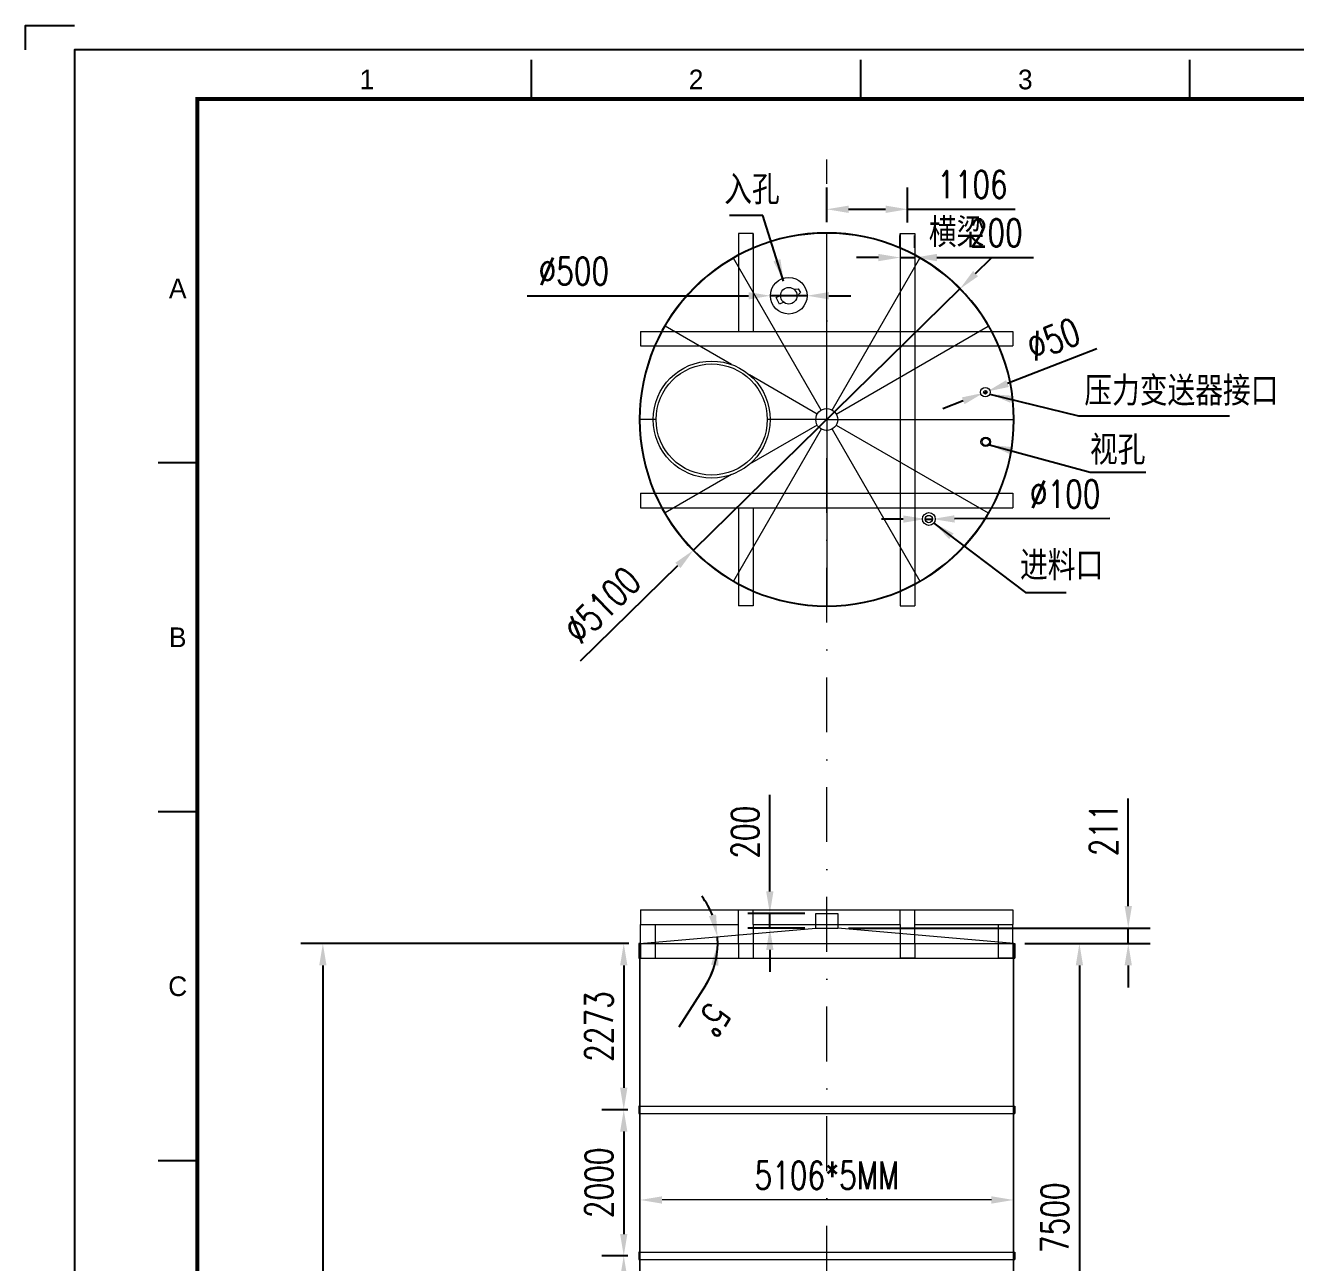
# Model space of a CAD drawing. Extents: x -1260320 to -915870, y -314911 to -145307.
# Drawn here: x -1177567 to -1160196, y -290902 to -273986 of the extents above; entities that cross this region are included whole.
import ezdxf
from ezdxf.enums import TextEntityAlignment as Align

# ---------------------------------------------------------------- set-up
doc = ezdxf.new("R2010")
doc.units = 0
doc.header["$LTSCALE"] = 1500
doc.header["$MEASUREMENT"] = 0
doc.header["$PDMODE"] = 1
doc.header["$PDSIZE"] = 50
doc.linetypes.add('DASHDOT', pattern=[1, 0.5, -0.25, 0, -0.25])
doc.layers.get('0').update_dxf_attribs({"color": 3, "linetype": 'CONTINUOUS'})
doc.layers.get('DEFPOINTS').update_dxf_attribs({"linetype": 'CONTINUOUS'})
for name, color, linetype in [('008_EQUIP', 1, 'CONTINUOUS'), ('_TCC_NET_BORDER', 7, 'CONTINUOUS'), ('粗实线', 7, 'CONTINUOUS')]:
    doc.layers.add(name, color=color, linetype=linetype)
doc.styles.add('_TCC_NET_FSHZ_D_W1', font='tcc_comp', dxfattribs={"bigfont": 'tcc_chin'})
doc.styles.add('_TCC_NET_FSHZ_S_W075', font='tcc_simp', dxfattribs={"width": 0.75, "bigfont": 'tcc_hzdx'})
doc.styles.add('HZ2', font='tcc_simp', dxfattribs={"height": 2.5, "bigfont": 'tcc_hzdx'})
doc.styles.add('ROMANS', font='romans', dxfattribs={"width": 0.75})
doc.dimstyles.get("Standard").update_dxf_attribs({"dimscale": 150, "dimtxt": 2.5, "dimasz": 2, "dimexe": 2, "dimexo": 1, "dimgap": 1, "dimtad": 1, "dimdec": 0, "dimzin": 0, "dimdsep": 46, "dimtxsty": 'ROMANS', "dimcen": 0.09, "dimadec": 0, "dimazin": 0, "dimtfac": 1, "dimtdec": 4, "dimtmove": 0, "dimatfit": 3, "dimfxl": 0, "dimtolj": 1, "dimtzin": 0, "dimarcsym": 0})

# ---------------------------------------------------------------- blocks, each defined once
blk = doc.blocks.new('*D189')
at = {"layer": '008_EQUIP', "color": 0, "lineweight": -2}
for p, q in [((-1166608, -276675), (-1166608, -276200)), ((-1165502, -276679), (-1165502, -276200)), ((-1166308, -276500), (-1165802, -276500)), ((-1165502, -276500), (-1164031, -276500))]:
    blk.add_line(p, q, dxfattribs=at)
at = {"layer": '008_EQUIP', "color": 0}
for points in [[(-1166308, -276450), (-1166308, -276550), (-1166608, -276500)], [(-1165802, -276450), (-1165802, -276550), (-1165502, -276500)]]:
    blk.add_solid(points, dxfattribs=at)
at = {"layer": 'DEFPOINTS', "color": 0}
for p in [(-1165502, -276500), (-1166608, -276825), (-1165502, -276829)]:
    blk.add_point(p, dxfattribs=at)
at = {"layer": '008_EQUIP', "color": 0, "lineweight": 15, "insert": (-1164616, -276162), "char_height": 375, "attachment_point": 5, "style": 'ROMANS'}
blk.add_mtext('\\A1;1106', dxfattribs=at)
blk = doc.blocks.new('*D192')
at = {"layer": '008_EQUIP', "color": 0, "lineweight": -2}
for p, q in [((-1169316, -286539), (-1169684, -286539)), ((-1169384, -286839), (-1169384, -288512)), ((-1169330, -288812), (-1169684, -288812))]:
    blk.add_line(p, q, dxfattribs=at)
at = {"layer": '008_EQUIP', "color": 0}
for points in [[(-1169434, -286839), (-1169334, -286839), (-1169384, -286539)], [(-1169434, -288512), (-1169334, -288512), (-1169384, -288812)]]:
    blk.add_solid(points, dxfattribs=at)
at = {"layer": 'DEFPOINTS', "color": 0}
for p in [(-1169166, -286539), (-1169384, -288812), (-1169180, -288812)]:
    blk.add_point(p, dxfattribs=at)
at = {"layer": '008_EQUIP', "color": 0, "lineweight": 15, "insert": (-1169722, -287675), "char_height": 375, "attachment_point": 5, "rotation": 90, "style": 'ROMANS'}
blk.add_mtext('\\A1;2273', dxfattribs=at)
blk = doc.blocks.new('*D201')
at = {"layer": '008_EQUIP', "color": 0, "lineweight": -2}
for p, q in [((-1169330, -288812), (-1169684, -288812)), ((-1169384, -289112), (-1169384, -290512)), ((-1169330, -290812), (-1169684, -290812))]:
    blk.add_line(p, q, dxfattribs=at)
at = {"layer": '008_EQUIP', "color": 0}
for points in [[(-1169434, -289112), (-1169334, -289112), (-1169384, -288812)], [(-1169434, -290512), (-1169334, -290512), (-1169384, -290812)]]:
    blk.add_solid(points, dxfattribs=at)
at = {"layer": 'DEFPOINTS', "color": 0}
for p in [(-1169180, -288812), (-1169384, -290812), (-1169180, -290812)]:
    blk.add_point(p, dxfattribs=at)
at = {"layer": '008_EQUIP', "color": 0, "lineweight": 15, "insert": (-1169722, -289812), "char_height": 375, "attachment_point": 5, "rotation": 90, "style": 'ROMANS'}
blk.add_mtext('\\A1;2000', dxfattribs=at)
blk = doc.blocks.new('*D202')
at = {"layer": '008_EQUIP', "color": 0, "lineweight": -2}
for p, q in [((-1169330, -290812), (-1169684, -290812)), ((-1169384, -291112), (-1169384, -292512)), ((-1169330, -292812), (-1169684, -292812))]:
    blk.add_line(p, q, dxfattribs=at)
at = {"layer": '008_EQUIP', "color": 0}
for points in [[(-1169434, -291112), (-1169334, -291112), (-1169384, -290812)], [(-1169434, -292512), (-1169334, -292512), (-1169384, -292812)]]:
    blk.add_solid(points, dxfattribs=at)
at = {"layer": 'DEFPOINTS', "color": 0}
for p in [(-1169180, -290812), (-1169384, -292812), (-1169180, -292812)]:
    blk.add_point(p, dxfattribs=at)
at = {"layer": '008_EQUIP', "color": 0, "lineweight": 15, "insert": (-1169722, -291812), "char_height": 375, "attachment_point": 5, "rotation": 90, "style": 'ROMANS'}
blk.add_mtext('\\A1;2000', dxfattribs=at)
blk = doc.blocks.new('*D207')
at = {"layer": '008_EQUIP', "color": 0, "lineweight": -2}
for p, q in [((-1163886, -286539), (-1162852, -286539)), ((-1163152, -286839), (-1163152, -293739)), ((-1163906, -294039), (-1162852, -294039))]:
    blk.add_line(p, q, dxfattribs=at)
at = {"layer": '008_EQUIP', "color": 0}
for points in [[(-1163202, -286839), (-1163102, -286839), (-1163152, -286539)], [(-1163202, -293739), (-1163102, -293739), (-1163152, -294039)]]:
    blk.add_solid(points, dxfattribs=at)
at = {"layer": 'DEFPOINTS', "color": 0}
for p in [(-1164036, -286539), (-1164056, -294039), (-1163152, -294039)]:
    blk.add_point(p, dxfattribs=at)
at = {"layer": '008_EQUIP', "color": 0, "lineweight": 15, "insert": (-1163490, -290289), "char_height": 375, "attachment_point": 5, "rotation": 90, "style": 'ROMANS'}
blk.add_mtext('\\A1;7500', dxfattribs=at)
blk = doc.blocks.new('*D208')
at = {"layer": '008_EQUIP', "color": 0, "lineweight": -2}
for p, q in [((-1162484, -286028), (-1162484, -284558)), ((-1166308, -286328), (-1162184, -286328)), ((-1162484, -286539), (-1162484, -286328)), ((-1163900, -286539), (-1162184, -286539)), ((-1162484, -286839), (-1162484, -287139))]:
    blk.add_line(p, q, dxfattribs=at)
at = {"layer": '008_EQUIP', "color": 0}
for points in [[(-1162534, -286028), (-1162434, -286028), (-1162484, -286328)], [(-1162534, -286839), (-1162434, -286839), (-1162484, -286539)]]:
    blk.add_solid(points, dxfattribs=at)
at = {"layer": 'DEFPOINTS', "color": 0}
for p in [(-1166458, -286328), (-1164050, -286539), (-1162484, -286539)]:
    blk.add_point(p, dxfattribs=at)
at = {"layer": '008_EQUIP', "color": 0, "lineweight": 15, "insert": (-1162821, -284983), "char_height": 375, "attachment_point": 5, "rotation": 90, "style": 'ROMANS'}
blk.add_mtext('\\A1;211', dxfattribs=at)
blk = doc.blocks.new('*D215')
at = {"layer": '008_EQUIP', "color": 0, "lineweight": -2}
blk.add_line((-1168267, -287115), (-1168631, -287683), dxfattribs=at)
for start, end in [(21.1562, 37.3124), (0, 5), (327.3547, 0), (327.6876, 343.8438)]:
    blk.add_arc((-1169166, -286539), 1067, start, end, dxfattribs=at)
at = {"layer": '008_EQUIP', "color": 0}
for points in [[(-1168121, -286142), (-1168219, -286165), (-1168102, -286446)], [(-1168190, -286829), (-1168091, -286843), (-1168098, -286539)]]:
    blk.add_solid(points, dxfattribs=at)
at = {"layer": 'DEFPOINTS', "color": 0}
for p in [(-1166758, -286328), (-1169166, -286539), (-1169166, -286539), (-1168100, -286477), (-1164050, -286539)]:
    blk.add_point(p, dxfattribs=at)
at = {"layer": '008_EQUIP', "color": 0, "lineweight": 15, "insert": (-1168165, -287581), "char_height": 375, "attachment_point": 5, "rotation": 237.3547, "style": 'ROMANS'}
blk.add_mtext('\\A1;5°', dxfattribs=at)
blk = doc.blocks.new('*D216')
at = {"layer": '008_EQUIP', "color": 0, "lineweight": -2}
for p, q in [((-1169316, -286539), (-1173799, -286539)), ((-1173499, -286839), (-1173499, -308389)), ((-1169316, -308689), (-1173799, -308689))]:
    blk.add_line(p, q, dxfattribs=at)
at = {"layer": '008_EQUIP', "color": 0}
for points in [[(-1173549, -286839), (-1173449, -286839), (-1173499, -286539)], [(-1173549, -308389), (-1173449, -308389), (-1173499, -308689)]]:
    blk.add_solid(points, dxfattribs=at)
at = {"layer": 'DEFPOINTS', "color": 0}
for p in [(-1169166, -286539), (-1173499, -308689), (-1169166, -308689)]:
    blk.add_point(p, dxfattribs=at)
at = {"layer": '008_EQUIP', "color": 0, "lineweight": 15, "insert": (-1173836, -297614), "char_height": 375, "attachment_point": 5, "rotation": 90, "style": 'ROMANS'}
blk.add_mtext('\\A1;22150', dxfattribs=at)
blk = doc.blocks.new('*D217')
at = {"layer": '008_EQUIP', "color": 0, "lineweight": -2}
for p, q in [((-1167386, -285828), (-1167386, -284505)), ((-1166908, -286128), (-1167686, -286128)), ((-1167386, -286328), (-1167386, -286128)), ((-1166908, -286328), (-1167686, -286328)), ((-1167386, -286628), (-1167386, -286928))]:
    blk.add_line(p, q, dxfattribs=at)
at = {"layer": '008_EQUIP', "color": 0}
for points in [[(-1167436, -285828), (-1167336, -285828), (-1167386, -286128)], [(-1167436, -286628), (-1167336, -286628), (-1167386, -286328)]]:
    blk.add_solid(points, dxfattribs=at)
at = {"layer": 'DEFPOINTS', "color": 0}
for p in [(-1166758, -286128), (-1167386, -286328), (-1166758, -286328)]:
    blk.add_point(p, dxfattribs=at)
at = {"layer": '008_EQUIP', "color": 0, "lineweight": 15, "insert": (-1167724, -285017), "char_height": 375, "attachment_point": 5, "rotation": 90, "style": 'ROMANS'}
blk.add_mtext('\\A1;200', dxfattribs=at)
blk = doc.blocks.new('_TCCDWGBORDER01H2A100841X594')
at = {"color": 7, "linetype": 'Continuous'}
for p, q in [((93, 584), (93, 592)), ((160, 584), (160, 592)), ((227, 584), (227, 592)), ((25, 510), (17, 510)), ((25, 439), (17, 439)), ((25, 368), (17, 368))]:
    blk.add_line(p, q, dxfattribs=at)
blk.add_lwpolyline([(-10, 594), (-10, 599), (0, 599)], dxfattribs=at)
blk.add_lwpolyline([(0, 0), (841, 0), (841, 594), (0, 594)], close=True, dxfattribs=at)
at = {"color": 4, "linetype": 'Continuous', "const_width": 0.8}
blk.add_lwpolyline([(25, 10), (831, 10), (831, 584), (25, 584)], close=True, dxfattribs=at)
at = {"color": 7, "style": '_TCC_NET_FSHZ_D_W1'}
for s, p in [('1', (59.5, 588)), ('2', (126.5, 588)), ('3', (193.5, 588)), ('A', (21, 545.5)), ('B', (21, 474.5)), ('C', (21, 403.5))]:
    blk.add_text(s, height=4, dxfattribs=at).set_placement(p, align=Align.MIDDLE_CENTER)
at = {"color": 1, "style": '_TCC_NET_FSHZ_S_W075', "flags": 8}
blk.add_attdef('FILE_NAME', (-6, 0), '', height=4, rotation=90, dxfattribs=at)
blk.add_attdef('USER_NAME', (0, -10), '', height=4, dxfattribs=at)
at = {"color": 1, "style": '_TCC_NET_FSHZ_S_W075', "flags": 9}
blk.add_attdef('BORDER_SIZE', text='', height=4, dxfattribs=at).set_placement((841, -10), align=Align.RIGHT)
blk = doc.blocks.new('*D287')
at = {"layer": '008_EQUIP', "color": 0, "lineweight": -2}
for p, q in [((-1164572, -277380), (-1164358, -277170)), ((-1164787, -277590), (-1168429, -281160)), ((-1169975, -282676), (-1168643, -281370))]:
    blk.add_line(p, q, dxfattribs=at)
at = {"layer": '008_EQUIP', "color": 0}
for points in [[(-1164607, -277344), (-1164537, -277416), (-1164787, -277590)], [(-1168678, -281334), (-1168608, -281406), (-1168429, -281160)]]:
    blk.add_solid(points, dxfattribs=at)
at = {"layer": 'DEFPOINTS', "color": 0}
for p in [(-1164787, -277590), (-1168429, -281160)]:
    blk.add_point(p, dxfattribs=at)
at = {"layer": '008_EQUIP', "color": 0, "lineweight": 15, "insert": (-1169679, -281913), "char_height": 375, "attachment_point": 5, "rotation": 44.4274, "style": 'ROMANS'}
blk.add_mtext('\\A1;∅5100', dxfattribs=at)
blk = doc.blocks.new('*D288')
at = {"layer": '008_EQUIP', "color": 0, "lineweight": -2}
for p, q in [((-1162915, -278408), (-1164136, -278883)), ((-1164741, -279119), (-1165021, -279228)), ((-1164462, -279010), (-1164415, -278992))]:
    blk.add_line(p, q, dxfattribs=at)
at = {"layer": '008_EQUIP', "color": 0}
for points in [[(-1164154, -278837), (-1164117, -278930), (-1164415, -278992)], [(-1164759, -279072), (-1164723, -279165), (-1164462, -279010)]]:
    blk.add_solid(points, dxfattribs=at)
at = {"layer": 'DEFPOINTS', "color": 0}
for p in [(-1164462, -279010), (-1164415, -278992)]:
    blk.add_point(p, dxfattribs=at)
at = {"layer": '008_EQUIP', "color": 0, "lineweight": 15, "insert": (-1163508, -278277), "char_height": 375, "attachment_point": 5, "rotation": 21.2697, "style": 'ROMANS'}
blk.add_mtext('\\A1;∅50', dxfattribs=at)
blk = doc.blocks.new('*D289')
at = {"layer": '008_EQUIP', "color": 0, "lineweight": -2}
for p, q in [((-1165561, -280736), (-1165861, -280736)), ((-1165261, -280735), (-1165160, -280735)), ((-1162736, -280730), (-1164860, -280734))]:
    blk.add_line(p, q, dxfattribs=at)
at = {"layer": '008_EQUIP', "color": 0}
for points in [[(-1165561, -280686), (-1165561, -280786), (-1165261, -280735)], [(-1164861, -280684), (-1164860, -280784), (-1165160, -280735)]]:
    blk.add_solid(points, dxfattribs=at)
at = {"layer": 'DEFPOINTS', "color": 0}
for p in [(-1165261, -280735), (-1165160, -280735)]:
    blk.add_point(p, dxfattribs=at)
at = {"layer": '008_EQUIP', "color": 0, "lineweight": 15, "insert": (-1163348, -280394), "char_height": 375, "attachment_point": 5, "rotation": 0.1192, "style": 'ROMANS'}
blk.add_mtext('\\A1;∅100', dxfattribs=at)
blk = doc.blocks.new('*D290')
at = {"layer": '008_EQUIP', "color": 0, "lineweight": -2}
for p, q in [((-1170706, -277684), (-1167677, -277683)), ((-1166877, -277682), (-1167377, -277682)), ((-1166577, -277682), (-1166277, -277682))]:
    blk.add_line(p, q, dxfattribs=at)
at = {"layer": '008_EQUIP', "color": 0}
for points in [[(-1167677, -277633), (-1167677, -277733), (-1167377, -277682)], [(-1166577, -277632), (-1166577, -277732), (-1166877, -277682)]]:
    blk.add_solid(points, dxfattribs=at)
at = {"layer": 'DEFPOINTS', "color": 0}
for p in [(-1167377, -277682), (-1166877, -277682)]:
    blk.add_point(p, dxfattribs=at)
at = {"layer": '008_EQUIP', "color": 0, "lineweight": 15, "insert": (-1170067, -277346), "char_height": 375, "attachment_point": 5, "rotation": 0.0254, "style": 'ROMANS'}
blk.add_mtext('\\A1;∅500', dxfattribs=at)
blk = doc.blocks.new('*D291')
at = {"layer": '008_EQUIP', "color": 0, "lineweight": -2}
for p, q in [((-1165602, -277026), (-1165602, -276860)), ((-1165402, -277026), (-1165402, -276860)), ((-1165902, -277160), (-1166202, -277160)), ((-1165602, -277160), (-1165402, -277160)), ((-1165102, -277160), (-1163778, -277160))]:
    blk.add_line(p, q, dxfattribs=at)
at = {"layer": '008_EQUIP', "color": 0}
for points in [[(-1165902, -277110), (-1165902, -277210), (-1165602, -277160)], [(-1165102, -277110), (-1165102, -277210), (-1165402, -277160)]]:
    blk.add_solid(points, dxfattribs=at)
at = {"layer": 'DEFPOINTS', "color": 0}
for p in [(-1165602, -277176), (-1165402, -277160), (-1165402, -277176)]:
    blk.add_point(p, dxfattribs=at)
at = {"layer": '008_EQUIP', "color": 0, "lineweight": 15, "insert": (-1164290, -276822), "char_height": 375, "attachment_point": 5, "style": 'ROMANS'}
blk.add_mtext('\\A1;200', dxfattribs=at)

msp = doc.modelspace()

# ---------------------------------------------------------------- linework, layer by layer
at = {"layer": '008_EQUIP', "linetype": 'DASHDOT', "lineweight": 15}
msp.add_line((-1166607.626, -310652.9), (-1166607.626, -275818), dxfattribs=at)
at = {"layer": '008_EQUIP', "color": 4, "lineweight": 15}
for p, q in [((-1167813.626, -276829.145), (-1167813.626, -278169.04)), ((-1167613.626, -276829.145), (-1167813.626, -276829.145)), ((-1167613.626, -276829.145), (-1167613.626, -278169.04)), ((-1165601.626, -276829.145), (-1165601.626, -281920.934)), ((-1165601.626, -276829.145), (-1165401.626, -276829.145)), ((-1165401.626, -276829.145), (-1165401.626, -281920.934)), ((-1169153.521, -278169.04), (-1164061.732, -278169.04)), ((-1164061.732, -278169.04), (-1164061.732, -278369.04)), ((-1169153.521, -278369.04), (-1164061.732, -278369.04)), ((-1169153.521, -280381.04), (-1164061.732, -280381.04)), ((-1164061.732, -280381.04), (-1164061.732, -280581.04)), ((-1169153.521, -280581.04), (-1164061.732, -280581.04)), ((-1167813.626, -280581.04), (-1167813.626, -281920.934)), ((-1167613.626, -280581.04), (-1167613.626, -281920.934)), ((-1167613.626, -281920.934), (-1167813.626, -281920.934)), ((-1165601.626, -281920.934), (-1165401.626, -281920.934)), ((-1169153.521, -286078.795), (-1164061.732, -286078.795)), ((-1169153.521, -286078.795), (-1169153.521, -286278.795)), ((-1167813.626, -286278.795), (-1167813.626, -286078.795)), ((-1167613.626, -286278.795), (-1167613.626, -286078.795)), ((-1165601.626, -286278.795), (-1165601.626, -286078.795)), ((-1165401.626, -286278.795), (-1165401.626, -286078.795)), ((-1164061.732, -286078.795), (-1164061.732, -286278.795)), ((-1169153.521, -286278.795), (-1167813.626, -286278.795)), ((-1169153.521, -286538.795), (-1169153.521, -286278.795)), ((-1169153.521, -286278.795), (-1168953.521, -286278.795)), ((-1168953.521, -286278.795), (-1168953.521, -286738.795)), ((-1167813.626, -286538.795), (-1167813.626, -286278.795)), ((-1167613.626, -286278.795), (-1165601.626, -286278.795)), ((-1167613.626, -286278.795), (-1167613.626, -286738.795)), ((-1165601.626, -286278.795), (-1165601.626, -286738.795)), ((-1165401.626, -286278.795), (-1164061.732, -286278.795)), ((-1165401.626, -286538.795), (-1165401.626, -286278.795)), ((-1164261.732, -286278.795), (-1164261.732, -286738.795)), ((-1164061.732, -286538.795), (-1164061.732, -286278.795)), ((-1169153.521, -286538.795), (-1169153.521, -286738.795)), ((-1167813.626, -286538.795), (-1167813.626, -286738.795)), ((-1165401.626, -286538.795), (-1165401.626, -286738.795)), ((-1169153.521, -286738.795), (-1168953.521, -286738.795)), ((-1167813.626, -286738.795), (-1167613.626, -286738.795)), ((-1165401.626, -286738.795), (-1165601.626, -286738.795)), ((-1164061.732, -286738.795), (-1164261.732, -286738.795))]:
    msp.add_line(p, q, dxfattribs=at)
at = {"layer": '008_EQUIP', "color": 3, "lineweight": 15}
for p, q in [((-1167613.626, -277029.145), (-1167613.626, -276829.145)), ((-1165601.626, -277029.145), (-1165601.626, -276829.145)), ((-1169153.521, -278169.04), (-1169153.521, -278369.04)), ((-1169153.521, -280381.04), (-1169153.521, -280581.04)), ((-1164061.732, -286538.795), (-1164061.732, -286738.795))]:
    msp.add_line(p, q, dxfattribs=at)
at = {"layer": '008_EQUIP', "color": 0, "lineweight": 15}
for p, q in [((-1166607.626, -279375.04), (-1166607.626, -276825.04)), ((-1166682.626, -279245.136), (-1167882.626, -277166.675)), ((-1166532.626, -279245.136), (-1165332.626, -277166.675)), ((-1167912.179, -278621.856), (-1168815.991, -278100.04)), ((-1166477.723, -279300.04), (-1164399.262, -278100.04)), ((-1166737.53, -279300.04), (-1167664.386, -278764.919)), ((-1168941.834, -279375.04), (-1169157.626, -279375.04)), ((-1166682.626, -279504.943), (-1167882.626, -281583.404)), ((-1166737.53, -279450.04), (-1167664.386, -279985.16)), ((-1166607.626, -279375.04), (-1167421.834, -279375.04)), ((-1166607.626, -279375.04), (-1164057.626, -279375.04)), ((-1166607.626, -279375.04), (-1166607.626, -281925.04)), ((-1166532.626, -279504.943), (-1165332.626, -281583.404)), ((-1166477.723, -279450.04), (-1164399.262, -280650.04)), ((-1167912.179, -280128.224), (-1168815.991, -280650.04)), ((-1166757.628, -286328.123), (-1166757.628, -286128.123)), ((-1166757.628, -286128.123), (-1166457.628, -286128.123)), ((-1166457.628, -286128.123), (-1166457.625, -286328.123)), ((-1166757.628, -286328.123), (-1166457.625, -286328.123)), ((-1169165.626, -288761.795), (-1169179.626, -288761.795)), ((-1169179.626, -288761.795), (-1169179.626, -288861.795)), ((-1169179.626, -288761.795), (-1164035.626, -288761.795)), ((-1169165.626, -288761.795), (-1169179.626, -288775.795)), ((-1169165.626, -288769.76), (-1169179.626, -288783.76)), ((-1169165.626, -288777.724), (-1169179.626, -288791.724)), ((-1169165.626, -288785.689), (-1169179.626, -288799.689)), ((-1169165.626, -288793.654), (-1169179.626, -288807.654)), ((-1169165.626, -288801.618), (-1169179.626, -288815.618)), ((-1169165.626, -288809.583), (-1169179.626, -288823.583)), ((-1169165.626, -288817.547), (-1169179.626, -288831.547)), ((-1169165.626, -288825.512), (-1169179.626, -288839.512)), ((-1169165.626, -288833.476), (-1169179.626, -288847.476)), ((-1169165.626, -288841.441), (-1169179.626, -288855.441)), ((-1169179.626, -288861.795), (-1169165.626, -288861.795)), ((-1169165.626, -288849.406), (-1169178.016, -288861.795)), ((-1169165.626, -288861.795), (-1169165.626, -288761.795)), ((-1169165.626, -288861.795), (-1164035.626, -288861.795)), ((-1164049.626, -288861.795), (-1164049.626, -288761.795)), ((-1164049.626, -288761.795), (-1164035.626, -288761.795)), ((-1164049.626, -288861.795), (-1164049.626, -288761.795)), ((-1164049.626, -288761.795), (-1164035.626, -288761.795)), ((-1164035.626, -288761.795), (-1164049.626, -288775.795)), ((-1164035.626, -288769.76), (-1164049.626, -288783.76)), ((-1164035.626, -288777.724), (-1164049.626, -288791.724)), ((-1164035.626, -288785.689), (-1164049.626, -288799.689)), ((-1164035.626, -288793.654), (-1164049.626, -288807.654)), ((-1164035.626, -288801.618), (-1164049.626, -288815.618)), ((-1164035.626, -288809.583), (-1164049.626, -288823.583)), ((-1164035.626, -288817.547), (-1164049.626, -288831.547)), ((-1164035.626, -288825.512), (-1164049.626, -288839.512)), ((-1164035.626, -288833.476), (-1164049.626, -288847.476)), ((-1164035.626, -288841.441), (-1164049.626, -288855.441)), ((-1164035.626, -288861.795), (-1164049.626, -288861.795)), ((-1164035.626, -288861.795), (-1164049.626, -288861.795)), ((-1164035.626, -288849.406), (-1164048.016, -288861.795)), ((-1164035.626, -288761.795), (-1164035.626, -288861.795)), ((-1164035.626, -288761.795), (-1164035.626, -288861.795)), ((-1169160.626, -290138.795), (-1169160.626, -289746.207)), ((-1164054.626, -290138.795), (-1164054.626, -289746.207)), ((-1164354.626, -290046.207), (-1168860.626, -290046.207)), ((-1169165.626, -290761.795), (-1169179.626, -290761.795)), ((-1169179.626, -290761.795), (-1169179.626, -290861.795)), ((-1169179.626, -290761.795), (-1164035.626, -290761.795)), ((-1169165.626, -290761.795), (-1169179.626, -290775.795)), ((-1169165.626, -290769.76), (-1169179.626, -290783.76)), ((-1169165.626, -290777.724), (-1169179.626, -290791.724)), ((-1169165.626, -290785.689), (-1169179.626, -290799.689)), ((-1169165.626, -290793.654), (-1169179.626, -290807.654)), ((-1169165.626, -290861.795), (-1169165.626, -290761.795)), ((-1164049.626, -290861.795), (-1164049.626, -290761.795)), ((-1164049.626, -290761.795), (-1164035.626, -290761.795)), ((-1164049.626, -290861.795), (-1164049.626, -290761.795)), ((-1164049.626, -290761.795), (-1164035.626, -290761.795)), ((-1164035.626, -290761.795), (-1164049.626, -290775.795)), ((-1164035.626, -290769.76), (-1164049.626, -290783.76)), ((-1164035.626, -290777.724), (-1164049.626, -290791.724)), ((-1164035.626, -290785.689), (-1164049.626, -290799.689)), ((-1164035.626, -290793.654), (-1164049.626, -290807.654)), ((-1164035.626, -290761.795), (-1164035.626, -290861.795)), ((-1164035.626, -290761.795), (-1164035.626, -290861.795)), ((-1169165.626, -290801.618), (-1169179.626, -290815.618)), ((-1169165.626, -290809.583), (-1169179.626, -290823.583)), ((-1169165.626, -290817.547), (-1169179.626, -290831.547)), ((-1169165.626, -290825.512), (-1169179.626, -290839.512)), ((-1169165.626, -290833.476), (-1169179.626, -290847.476)), ((-1169165.626, -290841.441), (-1169179.626, -290855.441)), ((-1169179.626, -290861.795), (-1169165.626, -290861.795)), ((-1169165.626, -290849.406), (-1169178.016, -290861.795)), ((-1169165.626, -290861.795), (-1164035.626, -290861.795)), ((-1164035.626, -290801.618), (-1164049.626, -290815.618)), ((-1164035.626, -290809.583), (-1164049.626, -290823.583)), ((-1164035.626, -290817.547), (-1164049.626, -290831.547)), ((-1164035.626, -290825.512), (-1164049.626, -290839.512)), ((-1164035.626, -290833.476), (-1164049.626, -290847.476)), ((-1164035.626, -290841.441), (-1164049.626, -290855.441)), ((-1164035.626, -290861.795), (-1164049.626, -290861.795)), ((-1164035.626, -290861.795), (-1164049.626, -290861.795)), ((-1164035.626, -290849.406), (-1164048.016, -290861.795))]:
    msp.add_line(p, q, dxfattribs=at)
at = {"layer": '008_EQUIP', "color": 0, "linetype": 'ByBlock', "lineweight": 15}
for p, q in [((-1169165.626, -286538.795), (-1166757.628, -286328.123)), ((-1164049.626, -286538.795), (-1166457.625, -286328.123)), ((-1169165.626, -308688.795), (-1169165.626, -286538.795)), ((-1169165.626, -286538.795), (-1164049.626, -286538.795)), ((-1169160.626, -294038.795), (-1169160.626, -286538.795)), ((-1164054.626, -294038.795), (-1164054.626, -286538.795)), ((-1164054.626, -294038.795), (-1164054.626, -286538.795)), ((-1164049.626, -308688.795), (-1164049.626, -286538.795))]:
    msp.add_line(p, q, dxfattribs=at)
at = {"layer": '008_EQUIP', "color": 4, "linetype": 'ByBlock', "lineweight": 15}
for p, q in [((-1169165.626, -286538.795), (-1169179.626, -286538.795)), ((-1169179.626, -286538.795), (-1169179.626, -286738.795)), ((-1169165.626, -286538.795), (-1169179.626, -286552.795)), ((-1169165.626, -286546.76), (-1169179.626, -286560.76)), ((-1169165.626, -286554.724), (-1169179.626, -286568.724)), ((-1169165.626, -286562.689), (-1169179.626, -286576.689)), ((-1169165.626, -286570.654), (-1169179.626, -286584.654)), ((-1169165.626, -286578.618), (-1169179.626, -286592.618)), ((-1169165.626, -286586.583), (-1169179.626, -286600.583)), ((-1169165.626, -286594.547), (-1169179.626, -286608.547)), ((-1169165.626, -286602.512), (-1169179.626, -286616.512)), ((-1169165.626, -286610.476), (-1169179.626, -286624.476)), ((-1169165.626, -286618.441), (-1169179.626, -286632.441)), ((-1169165.626, -286626.406), (-1169179.626, -286640.406)), ((-1164049.626, -286538.795), (-1164035.626, -286538.795)), ((-1164035.626, -286538.795), (-1164049.626, -286552.795)), ((-1164035.626, -286546.76), (-1164049.626, -286560.76)), ((-1164035.626, -286554.724), (-1164049.626, -286568.724)), ((-1164035.626, -286562.689), (-1164049.626, -286576.689)), ((-1164035.626, -286570.654), (-1164049.626, -286584.654)), ((-1164035.626, -286578.618), (-1164049.626, -286592.618)), ((-1164035.626, -286586.583), (-1164049.626, -286600.583)), ((-1164035.626, -286594.547), (-1164049.626, -286608.547)), ((-1164035.626, -286602.512), (-1164049.626, -286616.512)), ((-1164035.626, -286610.476), (-1164049.626, -286624.476)), ((-1164035.626, -286618.441), (-1164049.626, -286632.441)), ((-1164035.626, -286626.406), (-1164049.626, -286640.406)), ((-1164035.626, -286538.795), (-1164035.626, -286738.795)), ((-1169165.626, -286632.393), (-1169179.626, -286646.393)), ((-1169165.626, -286638.795), (-1169179.626, -286652.795)), ((-1169165.626, -286646.76), (-1169179.626, -286660.76)), ((-1169165.626, -286654.724), (-1169179.626, -286668.724)), ((-1169165.626, -286662.689), (-1169179.626, -286676.689)), ((-1169165.626, -286670.654), (-1169179.626, -286684.654)), ((-1169165.626, -286678.618), (-1169179.626, -286692.618)), ((-1169165.626, -286686.583), (-1169179.626, -286700.583)), ((-1169165.626, -286694.547), (-1169179.626, -286708.547)), ((-1169165.626, -286702.512), (-1169179.626, -286716.512)), ((-1169165.626, -286710.476), (-1169179.626, -286724.476)), ((-1169165.626, -286718.441), (-1169179.626, -286732.441)), ((-1169179.626, -286738.795), (-1164035.626, -286738.795)), ((-1169165.626, -286726.406), (-1169178.016, -286738.795)), ((-1164035.626, -286632.393), (-1164049.626, -286646.393)), ((-1164035.626, -286638.795), (-1164049.626, -286652.795)), ((-1164035.626, -286646.76), (-1164049.626, -286660.76)), ((-1164035.626, -286654.724), (-1164049.626, -286668.724)), ((-1164035.626, -286662.689), (-1164049.626, -286676.689)), ((-1164035.626, -286670.654), (-1164049.626, -286684.654)), ((-1164035.626, -286678.618), (-1164049.626, -286692.618)), ((-1164035.626, -286686.583), (-1164049.626, -286700.583)), ((-1164035.626, -286694.547), (-1164049.626, -286708.547)), ((-1164035.626, -286702.512), (-1164049.626, -286716.512)), ((-1164035.626, -286710.476), (-1164049.626, -286724.476)), ((-1164035.626, -286718.441), (-1164049.626, -286732.441)), ((-1164035.626, -286726.406), (-1164048.016, -286738.795))]:
    msp.add_line(p, q, dxfattribs=at)
at = {"layer": '008_EQUIP', "color": 3, "lineweight": 15}
msp.add_circle((-1166607.626, -279375.04), 2559.5, dxfattribs=at)
at = {"layer": '008_EQUIP', "color": 0, "lineweight": 15}
for centre, radius in [((-1166607.626, -279375.04), 2555), ((-1166607.626, -279375.04), 2550), ((-1167126.993, -277682.261), 250), ((-1168181.834, -279375.04), 800), ((-1168181.834, -279375.04), 760), ((-1164438.477, -279001.001), 25), ((-1166607.626, -279375.04), 150), ((-1164433.598, -279680.155), 50)]:
    msp.add_circle(centre, radius, dxfattribs=at)
for points in [[(-1168860.626, -289996.207), (-1168860.626, -290096.207), (-1169160.626, -290046.207)], [(-1164354.626, -289996.207), (-1164354.626, -290096.207), (-1164054.626, -290046.207)]]:
    msp.add_solid(points, dxfattribs=at)
at = {"layer": '粗实线', "lineweight": 15}
for points in [[(-1167058.196, -277592.49), (-1166997.509, -277585.846), (-1166967.056, -277639.299), (-1167013.974, -277686.572)], [(-1167195.791, -277772.032), (-1167254.461, -277799.609), (-1167299.088, -277705.718), (-1167240.013, -277677.95)]]:
    msp.add_lwpolyline(points, dxfattribs=at)
for centre, radius in [((-1167126.993, -277682.261), 113.101), ((-1164438.477, -279001.001), 65.25), ((-1164433.598, -279680.155), 65.25), ((-1165210.543, -280735.129), 87.75), ((-1165210.543, -280735.129), 50.067)]:
    msp.add_circle(centre, radius, dxfattribs=at)

# ---------------------------------------------------------------- block references
at = {"layer": '_TCC_NET_BORDER', "color": 1, "lineweight": 15, "xscale": 67.20000000001164, "yscale": 67.19999999999709, "zscale": 67.2}
msp.add_blockref('_TCCDWGBORDER01H2A100841X594', (-1176895.207, -314238.724), dxfattribs=at)

# ---------------------------------------------------------------- texts
at = {"color": 3, "lineweight": 15, "style": 'HZ2'}
for s, p in [('入孔', (-1168010.108, -276433.883)), ('横梁', (-1165211.412, -277018.272)), ('压力变送器接口', (-1163085.203, -279185.139)), ('视孔', (-1163007.843, -279992.079)), ('进料口', (-1163963.83, -281572.997))]:
    msp.add_text(s, height=399.304, dxfattribs=at).set_placement(p)
at = {"layer": '008_EQUIP', "color": 0, "lineweight": 15, "insert": (-1166607.626, -289708.707), "char_height": 375, "attachment_point": 5, "style": 'ROMANS'}
msp.add_mtext('5106*5MM', dxfattribs=at)

# ---------------------------------------------------------------- dimensions: what is measured, and where the dimension line sits
at = {"layer": '008_EQUIP', "color": 3, "lineweight": 15}
for base, p1, p2, picture, middle in [((-1165501.626, -276499.81), (-1166607.626, -276825.04), (-1165501.626, -276829.145), '*D189', (-1164616.359, -276162.31)), ((-1165401.626, -277159.874), (-1165601.626, -277176.203), (-1165401.626, -277176.203), '*D291', (-1164290.019, -276822.374))]:
    dim = msp.add_linear_dim(base=base, p1=p1, p2=p2, dimstyle='Standard', dxfattribs=at)
    dim.commit()
    dim.dimension.update_dxf_attribs({"geometry": picture, "text_midpoint": middle})
for p1, p2, picture, middle in [((-1166876.993, -277682.151), (-1167376.993, -277682.372), '*D290', (-1170067.175, -277683.565)), ((-1164786.575, -277590.027), (-1168428.678, -281160.052), '*D287', (-1169442.736, -282154.042)), ((-1165260.61, -280735.234), (-1165160.476, -280735.025), '*D289', (-1163347.769, -280731.253))]:
    dim = msp.add_diameter_dim_2p(p1=p1, p2=p2, dimstyle='Standard', dxfattribs=at)
    dim.commit()
    dim.dimension.update_dxf_attribs({"geometry": picture, "text_midpoint": middle, "dimtype": 163})
dim = msp.add_diameter_dim_2p(p1=(-1164461.774, -279010.07), p2=(-1164415.18, -278991.932), dimstyle='Standard', dxfattribs=at)
dim.commit()
dim.dimension.update_dxf_attribs({"geometry": '*D288', "text_midpoint": (-1163507.963, -278276.606)})
at = {"layer": '008_EQUIP', "color": 0, "lineweight": 15}
for base, p1, p2, picture, middle in [((-1167386.417, -286328.123), (-1166757.628, -286128.123), (-1166757.628, -286328.123), '*D217', (-1167386.417, -285016.516)), ((-1162483.632, -286538.795), (-1166457.625, -286328.123), (-1164049.626, -286538.795), '*D208', (-1162483.632, -284982.922))]:
    dim = msp.add_linear_dim(base=base, p1=p1, p2=p2, angle=90, dimstyle='Standard', dxfattribs=at)
    dim.commit()
    dim.dimension.update_dxf_attribs({"geometry": picture, "text_midpoint": middle, "dimtype": 160})
at = {"layer": '008_EQUIP', "color": 3, "lineweight": 15}
dim = msp.add_angular_dim_2l(base=(-1168099.991, -286476.729), line1=((-1169165.626, -286538.795), (-1164049.626, -286538.795)), line2=((-1169165.626, -286538.795), (-1166757.628, -286328.123)), dimstyle='Standard', dxfattribs=at)
dim.commit()
dim.dimension.update_dxf_attribs({"geometry": '*D215', "text_midpoint": (-1168164.688, -287580.856)})
at = {"layer": '008_EQUIP', "color": 0, "lineweight": 15}
for base, p1, p2, picture, middle in [((-1173498.832, -308688.795), (-1169165.626, -286538.795), (-1169165.626, -308688.795), '*D216', (-1173836.332, -297613.795)), ((-1169384.239, -288811.795), (-1169165.626, -286538.795), (-1169179.626, -288811.795), '*D192', (-1169721.739, -287675.295)), ((-1163152.483, -294038.795), (-1164035.626, -286538.795), (-1164055.626, -294038.795), '*D207', (-1163489.983, -290288.795)), ((-1169384.239, -290811.795), (-1169179.626, -288811.795), (-1169179.626, -290811.795), '*D201', (-1169721.739, -289811.795)), ((-1169384.239, -292811.795), (-1169179.626, -290811.795), (-1169179.626, -292811.795), '*D202', (-1169721.739, -291811.795))]:
    dim = msp.add_linear_dim(base=base, p1=p1, p2=p2, angle=90, dimstyle='Standard', dxfattribs=at)
    dim.commit()
    dim.dimension.update_dxf_attribs({"geometry": picture, "text_midpoint": middle})

# ---------------------------------------------------------------- leaders
at = {"layer": '008_EQUIP', "color": 3, "lineweight": 15}
for points in [[(-1167197.29, -277482.785), (-1167483.797, -276584.727), (-1167938.898, -276584.727)], [(-1164378.219, -279026.032), (-1163162.389, -279322.502), (-1161100.55, -279322.195)], [(-1164381.987, -279720.078), (-1163005.067, -280095.216), (-1162244.289, -280093.483)], [(-1165141.941, -280789.845), (-1163890.683, -281740.89), (-1163332.142, -281740.89)]]:
    msp.add_leader(points, dimstyle='Standard', override={"dimgap": 1, "dimtad": 0}, dxfattribs=at)

doc.saveas('drawing.dxf')
